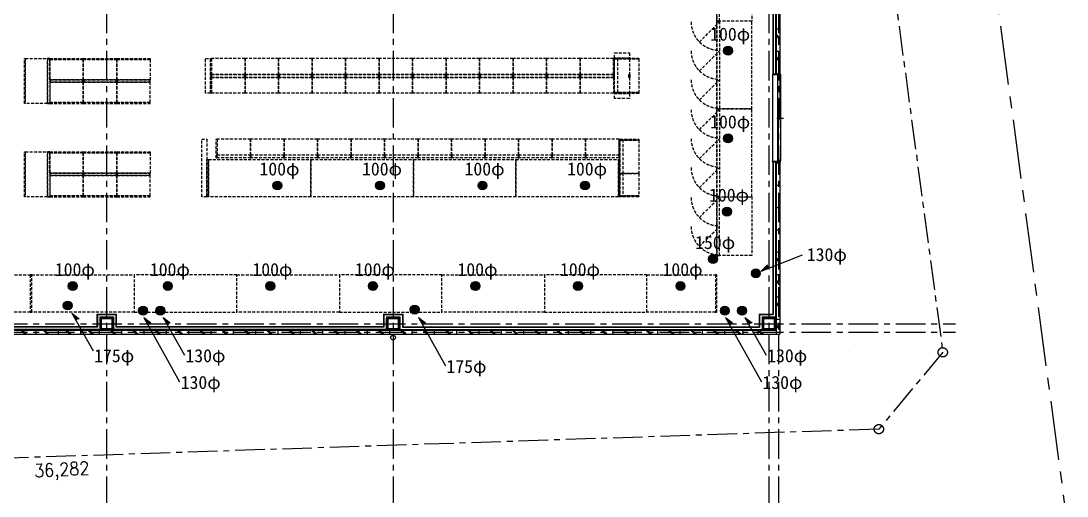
# Model space of a CAD drawing. Extents: x -119186 to 81257, y 1814 to 147180.
# Drawn here: x 53148 to 81257, y 20094 to 32850 of the extents above; entities that cross this region are included whole.
import ezdxf

# ---------------------------------------------------------------- set-up
doc = ezdxf.new("R2010")
doc.units = 0
doc.header["$LTSCALE"] = 12.7
doc.header["$MEASUREMENT"] = 0
doc.linetypes.add('CENTER', pattern=[2, 1.25, -0.25, 0.25, -0.25])
doc.linetypes.add('HIDDEN2', pattern=[0.1875, 0.125, -0.0625])
for name, color, linetype, true_color in [('A_冷媒用スリーブ', 1, 'CONTINUOUS', 0xff0000), ('A_排水用スリーブ', 5, 'CONTINUOUS', 0x0000ff), ('A_電気用スリーブ', 6, 'CONTINUOUS', 0xff00ff)]:
    doc.layers.add(name, color=color, linetype=linetype, true_color=true_color)
for name, color, linetype in [('A_建築（下図）', 8, 'CONTINUOUS'), ('A_建築（什器）', 8, 'CONTINUOUS'), ('A_建築（新設・仕上げ）', 2, 'CONTINUOUS'), ('A_建築（軽鉄下地）', 8, 'CONTINUOUS'), ('A_敷地境界線', 1, 'CENTER'), ('A_記述', 3, 'CONTINUOUS'), ('A_通り芯', 8, 'CENTER'), ('A_道路中心線', 8, 'CENTER')]:
    doc.layers.add(name, color=color, linetype=linetype)
doc.styles.add('Standard-A', font='romans.shx', dxfattribs={"bigfont": 'extfont2.shx'})
doc.styles.add('ゴシック', font='MS Gothic.ttf', dxfattribs={"height": 4})

msp = doc.modelspace()

# ---------------------------------------------------------------- hatches: boundary and pattern name
at = {"layer": 'A_冷媒用スリーブ'}
h = msp.add_hatch(color=256, dxfattribs=at)
h.dxf.hatch_style = 1
h.paths.add_polyline_path([(73015.3, 26072.4, 1), (72775.3, 26072.4, 1)])
h = msp.add_hatch(color=256, dxfattribs=at)
h.dxf.hatch_style = 1
h.paths.add_polyline_path([(73212.1, 26301.1), (73187.1, 26276.9), (73216.1, 26204), (73246, 26215.9)])
h.paths.add_polyline_path([(73187.1, 26276.9), (73038.6, 26133.3), (73216.1, 26204)])
h = msp.add_hatch(color=256, dxfattribs=at)
h.dxf.hatch_style = 1
h.paths.add_polyline_path([(54522.1, 25209.7, 1), (54282.1, 25209.7, 1)])
h = msp.add_hatch(color=256, dxfattribs=at)
h.dxf.hatch_style = 1
h.paths.add_polyline_path([(63847.4, 25098.1, 1), (63607.4, 25098.1, 1)])
h = msp.add_hatch(color=256, dxfattribs=at)
h.dxf.hatch_style = 1
h.paths.add_polyline_path([(54708.7, 24853.5), (54681.3, 24874.9), (54613, 24836.1), (54628.9, 24808.1)])
h.paths.add_polyline_path([(54681.3, 24874.9), (54518.6, 25002.2), (54613, 24836.1)])
h = msp.add_hatch(color=256, dxfattribs=at)
h.dxf.hatch_style = 1
h.paths.add_polyline_path([(64019.6, 24741.9), (63992.2, 24763.4), (63923.9, 24724.5), (63939.8, 24696.6)])
h.paths.add_polyline_path([(63992.2, 24763.4), (63829.5, 24890.7), (63923.9, 24724.5)])
at = {"layer": 'A_排水用スリーブ'}
h = msp.add_hatch(color=256, dxfattribs=at)
h.dxf.hatch_style = 1
h.paths.add_polyline_path([(72269.5, 32050.9, 1), (72029.5, 32050.9, 1)])
h = msp.add_hatch(color=256, dxfattribs=at)
h.dxf.hatch_style = 1
h.paths.add_polyline_path([(72269.5, 29695.9, 1), (72029.5, 29695.9, 1)])
h = msp.add_hatch(color=256, dxfattribs=at)
h.dxf.hatch_style = 1
h.paths.add_polyline_path([(60159.6, 28431.5, 1), (59919.6, 28431.5, 1)])
h = msp.add_hatch(color=256, dxfattribs=at)
h.dxf.hatch_style = 1
h.paths.add_polyline_path([(62914.6, 28431.5, 1), (62674.6, 28431.5, 1)])
h = msp.add_hatch(color=256, dxfattribs=at)
h.dxf.hatch_style = 1
h.paths.add_polyline_path([(65669.6, 28431.5, 1), (65429.6, 28431.5, 1)])
h = msp.add_hatch(color=256, dxfattribs=at)
h.dxf.hatch_style = 1
h.paths.add_polyline_path([(68424.6, 28431.5, 1), (68184.6, 28431.5, 1)])
h = msp.add_hatch(color=256, dxfattribs=at)
h.dxf.hatch_style = 1
h.paths.add_polyline_path([(72239.6, 27730.9, 1), (71999.6, 27730.9, 1)])
h = msp.add_hatch(color=256, dxfattribs=at)
h.dxf.hatch_style = 1
h.paths.add_polyline_path([(71865.6, 26456.9, 1), (71625.6, 26456.9, 1)])
h = msp.add_hatch(color=256, dxfattribs=at)
h.dxf.hatch_style = 1
h.paths.add_polyline_path([(54661, 25731.3, 1), (54421, 25731.3, 1)])
h = msp.add_hatch(color=256, dxfattribs=at)
h.dxf.hatch_style = 1
h.paths.add_polyline_path([(57214.6, 25731.3, 1), (56974.6, 25731.3, 1)])
h = msp.add_hatch(color=256, dxfattribs=at)
h.dxf.hatch_style = 1
h.paths.add_polyline_path([(59969.6, 25731.3, 1), (59729.6, 25731.3, 1)])
h = msp.add_hatch(color=256, dxfattribs=at)
h.dxf.hatch_style = 1
h.paths.add_polyline_path([(62724.6, 25731.3, 1), (62484.6, 25731.3, 1)])
h = msp.add_hatch(color=256, dxfattribs=at)
h.dxf.hatch_style = 1
h.paths.add_polyline_path([(65479.6, 25731.3, 1), (65239.6, 25731.3, 1)])
h = msp.add_hatch(color=256, dxfattribs=at)
h.dxf.hatch_style = 1
h.paths.add_polyline_path([(68234.6, 25731.3, 1), (67994.6, 25731.3, 1)])
h = msp.add_hatch(color=256, dxfattribs=at)
h.dxf.hatch_style = 1
h.paths.add_polyline_path([(70989.6, 25731.3, 1), (70749.6, 25731.3, 1)])
at = {"layer": 'A_電気用スリーブ'}
h = msp.add_hatch(color=256, dxfattribs=at)
h.dxf.hatch_style = 1
h.paths.add_polyline_path([(56550.1, 25070.6, 1), (56310.1, 25070.6, 1)])
h = msp.add_hatch(color=256, dxfattribs=at)
h.dxf.hatch_style = 1
h.paths.add_polyline_path([(57013.9, 25070.6, 1), (56773.9, 25070.6, 1)])
h = msp.add_hatch(color=256, dxfattribs=at)
h.dxf.hatch_style = 1
h.paths.add_polyline_path([(72181.4, 25070.6, 1), (71941.4, 25070.6, 1)])
h = msp.add_hatch(color=256, dxfattribs=at)
h.dxf.hatch_style = 1
h.paths.add_polyline_path([(72645.2, 25070.6, 1), (72405.2, 25070.6, 1)])
h = msp.add_hatch(color=256, dxfattribs=at)
h.dxf.hatch_style = 1
h.paths.add_polyline_path([(56636.8, 24741.9), (56609.4, 24763.4), (56541.1, 24724.5), (56557, 24696.6)])
h.paths.add_polyline_path([(56609.4, 24763.4), (56446.7, 24890.7), (56541.1, 24724.5)])
h = msp.add_hatch(color=256, dxfattribs=at)
h.dxf.hatch_style = 1
h.paths.add_polyline_path([(57160.9, 24741.9), (57133.6, 24763.4), (57065.3, 24724.5), (57081.1, 24696.6)])
h.paths.add_polyline_path([(57133.6, 24763.4), (56970.9, 24890.7), (57065.3, 24724.5)])
h = msp.add_hatch(color=256, dxfattribs=at)
h.dxf.hatch_style = 1
h.paths.add_polyline_path([(72268.1, 24741.9), (72240.7, 24763.4), (72172.4, 24724.5), (72188.3, 24696.6)])
h.paths.add_polyline_path([(72240.7, 24763.4), (72078, 24890.7), (72172.4, 24724.5)])
h = msp.add_hatch(color=256, dxfattribs=at)
h.dxf.hatch_style = 1
h.paths.add_polyline_path([(72792.2, 24741.9), (72764.8, 24763.4), (72696.5, 24724.5), (72712.4, 24696.6)])
h.paths.add_polyline_path([(72764.8, 24763.4), (72602.2, 24890.7), (72696.5, 24724.5)])

# ---------------------------------------------------------------- linework, layer by layer
at = {"layer": 'A_冷媒用スリーブ'}
for p, q in [((73038.6, 26133.3), (74147.2, 26572.3)), ((73038.6, 26133.3), (73212.1, 26301.1)), ((54518.6, 25002.2), (55087.6, 23990.8)), ((54518.6, 25002.2), (54708.7, 24853.5)), ((63829.5, 24890.7), (64553.3, 23591.7)), ((63829.5, 24890.7), (64019.6, 24741.9))]:
    msp.add_line(p, q, dxfattribs=at)
for centre in [(72895.3, 26072.4), (54402.1, 25209.7), (63727.4, 25098.1)]:
    msp.add_circle(centre, 120, dxfattribs=at)
at = {"layer": 'A_建築（下図）', "color": 8, "linetype": 'Continuous'}
for p, q in [((73449.6, 31439.9), (73449.6, 36231.9)), ((73549.6, 31447.9), (73549.6, 36231.9)), ((73449.6, 32639.9), (73549.6, 32639.9)), ((73449.6, 32486.5), (73549.6, 32386.5)), ((73449.6, 32442.2), (73549.6, 32342.2)), ((73449.6, 32039.9), (73549.6, 32039.9)), ((73449.6, 31886.5), (73549.6, 31786.5)), ((73449.6, 31842.2), (73549.6, 31742.2)), ((73339.6, 31424.9), (73339.6, 31399.9)), ((73489.6, 31424.9), (73339.6, 31424.9)), ((73489.6, 31399.9), (73339.6, 31399.9)), ((73339.6, 31399.9), (73339.6, 29079.9)), ((73457.6, 31439.9), (73541.6, 31439.9)), ((73489.6, 31424.9), (73489.6, 31389.9)), ((73559.6, 31424.9), (73489.6, 31424.9)), ((73559.6, 31424.9), (73489.6, 31424.9)), ((73559.6, 31389.9), (73489.6, 31389.9)), ((73489.6, 29089.9), (73489.6, 31389.9)), ((73554.6, 31389.9), (73524.6, 31389.9)), ((73554.6, 31389.9), (73524.6, 31389.9)), ((73524.6, 31389.9), (73554.6, 31389.9)), ((73539.6, 31389.9), (73539.6, 30269.9)), ((73541.6, 31439.9), (73549.6, 31447.9)), ((73559.6, 31424.9), (73559.6, 31389.9)), ((73559.6, 31389.9), (73559.6, 29089.9)), ((73519.6, 30269.9), (73489.6, 30269.9)), ((73519.6, 30269.9), (73489.6, 30269.9)), ((73489.6, 30269.9), (73519.6, 30269.9)), ((73489.6, 30269.9), (73489.6, 30209.9)), ((73519.6, 30209.9), (73489.6, 30209.9)), ((73504.6, 29149.9), (73504.6, 30209.9)), ((73519.6, 30269.9), (73519.6, 30209.9)), ((73554.6, 30269.9), (73524.6, 30269.9)), ((73554.6, 30269.9), (73524.6, 30269.9)), ((73524.6, 30269.9), (73554.6, 30269.9)), ((73524.6, 30269.9), (73524.6, 30209.9)), ((73554.6, 30209.9), (73524.6, 30209.9)), ((73554.6, 30269.9), (73554.6, 30209.9)), ((73489.6, 29079.9), (73339.6, 29079.9)), ((73339.6, 29054.9), (73339.6, 29079.9)), ((73489.6, 29054.9), (73339.6, 29054.9)), ((73449.6, 29031.9), (73457.6, 29039.9)), ((73449.6, 24439.9), (73449.6, 29031.9)), ((73457.6, 29039.9), (73541.6, 29039.9)), ((73519.6, 29149.9), (73489.6, 29149.9)), ((73489.6, 29089.9), (73489.6, 29149.9)), ((73489.6, 29054.9), (73489.6, 29089.9)), ((73559.6, 29089.9), (73489.6, 29089.9)), ((73519.6, 29089.9), (73489.6, 29089.9)), ((73519.6, 29089.9), (73489.6, 29089.9)), ((73489.6, 29089.9), (73519.6, 29089.9)), ((73559.6, 29054.9), (73489.6, 29054.9)), ((73559.6, 29054.9), (73489.6, 29054.9)), ((73519.6, 29089.9), (73519.6, 29149.9)), ((73541.6, 29039.9), (73549.6, 29031.9)), ((73549.6, 24449.3), (73549.6, 29031.9)), ((73559.6, 29054.9), (73559.6, 29089.9)), ((73449.6, 28439.9), (73549.6, 28439.9)), ((73449.6, 27839.9), (73549.6, 27839.9)), ((73449.6, 27239.9), (73549.6, 27239.9)), ((73449.6, 26639.9), (73549.6, 26639.9)), ((73449.6, 26486.5), (73549.6, 26386.5)), ((73449.6, 26442.2), (73549.6, 26342.2)), ((73449.6, 26039.9), (73549.6, 26039.9)), ((73449.6, 25886.5), (73549.6, 25786.5)), ((73449.6, 25842.2), (73549.6, 25742.2)), ((73449.6, 25439.9), (73549.6, 25439.9)), ((73449.6, 25286.5), (73549.6, 25186.5)), ((73449.6, 25242.2), (73549.6, 25142.2)), ((73449.6, 24839.9), (73549.6, 24839.9)), ((73449.6, 24539.9), (50557.6, 24539.9)), ((53152, 24539.9), (53252, 24439.9)), ((53196.3, 24539.9), (53296.3, 24439.9)), ((53549.6, 24539.9), (53549.6, 24439.9)), ((53752, 24539.9), (53852, 24439.9)), ((53796.3, 24539.9), (53896.3, 24439.9)), ((54149.6, 24539.9), (54149.6, 24439.9)), ((54352, 24539.9), (54452, 24439.9)), ((54396.3, 24539.9), (54496.3, 24439.9)), ((54749.6, 24539.9), (54749.6, 24439.9)), ((54952, 24539.9), (55052, 24439.9)), ((54996.3, 24539.9), (55096.3, 24439.9)), ((55249.6, 24539.9), (55249.6, 24439.9)), ((55552, 24539.9), (55652, 24439.9)), ((55596.3, 24539.9), (55696.3, 24439.9)), ((55849.6, 24539.9), (55849.6, 24439.9)), ((56156.4, 24539.4), (56256.4, 24439.4)), ((56200.7, 24539.4), (56300.7, 24439.4)), ((56449.6, 24539.9), (56449.6, 24439.9)), ((56752, 24539.9), (56852, 24439.9)), ((56796.3, 24539.9), (56896.3, 24439.9)), ((57049.6, 24539.9), (57049.6, 24439.9)), ((57352, 24539.9), (57452, 24439.9)), ((57396.3, 24539.9), (57496.3, 24439.9)), ((57649.6, 24539.9), (57649.6, 24439.9)), ((57952, 24539.9), (58052, 24439.9)), ((57996.3, 24539.9), (58096.3, 24439.9)), ((58249.6, 24539.9), (58249.6, 24439.9)), ((58552, 24539.9), (58652, 24439.9)), ((58596.3, 24539.9), (58696.3, 24439.9)), ((58849.6, 24539.9), (58849.6, 24439.9)), ((59152, 24539.9), (59252, 24439.9)), ((59196.3, 24539.9), (59296.3, 24439.9)), ((59449.6, 24539.9), (59449.6, 24439.9)), ((59752, 24539.9), (59852, 24439.9)), ((59796.3, 24539.9), (59896.3, 24439.9)), ((60049.6, 24539.9), (60049.6, 24439.9)), ((60352, 24539.9), (60452, 24439.9)), ((60396.3, 24539.9), (60496.3, 24439.9)), ((60649.6, 24539.9), (60649.6, 24439.9)), ((60952, 24539.9), (61052, 24439.9)), ((60996.3, 24539.9), (61096.3, 24439.9)), ((61249.6, 24539.9), (61249.6, 24439.9)), ((61552, 24539.9), (61652, 24439.9)), ((61596.3, 24539.9), (61696.3, 24439.9)), ((61849.6, 24539.9), (61849.6, 24439.9)), ((62152, 24539.9), (62252, 24439.9)), ((62196.3, 24539.9), (62296.3, 24439.9)), ((62449.6, 24539.9), (62449.6, 24439.9)), ((62752, 24539.9), (62852, 24439.9)), ((62796.3, 24539.9), (62896.3, 24439.9)), ((63049.6, 24539.9), (63049.6, 24439.9)), ((63352, 24539.9), (63452, 24439.9)), ((63396.3, 24539.9), (63496.3, 24439.9)), ((63649.6, 24539.9), (63649.6, 24439.9)), ((63952, 24539.9), (64052, 24439.9)), ((63996.3, 24539.9), (64096.3, 24439.9)), ((64249.6, 24539.9), (64249.6, 24439.9)), ((64552, 24539.9), (64652, 24439.9)), ((64596.3, 24539.9), (64696.3, 24439.9)), ((64849.6, 24539.9), (64849.6, 24439.9)), ((65152, 24539.9), (65252, 24439.9)), ((65196.3, 24539.9), (65296.3, 24439.9)), ((65449.6, 24539.9), (65449.6, 24439.9)), ((65752, 24539.9), (65852, 24439.9)), ((65796.3, 24539.9), (65896.3, 24439.9)), ((66049.6, 24539.9), (66049.6, 24439.9)), ((66352, 24539.9), (66452, 24439.9)), ((66396.3, 24539.9), (66496.3, 24439.9)), ((66649.6, 24539.9), (66649.6, 24439.9)), ((66952, 24539.9), (67052, 24439.9)), ((66996.3, 24539.9), (67096.3, 24439.9)), ((67249.6, 24539.9), (67249.6, 24439.9)), ((67552, 24539.9), (67652, 24439.9)), ((67596.3, 24539.9), (67696.3, 24439.9)), ((67849.6, 24539.9), (67849.6, 24439.9)), ((68152, 24539.9), (68252, 24439.9)), ((68196.3, 24539.9), (68296.3, 24439.9)), ((68449.6, 24539.9), (68449.6, 24439.9)), ((68752, 24539.9), (68852, 24439.9)), ((68796.3, 24539.9), (68896.3, 24439.9)), ((69049.6, 24539.9), (69049.6, 24439.9)), ((69352, 24539.9), (69452, 24439.9)), ((69396.3, 24539.9), (69496.3, 24439.9)), ((69649.6, 24539.9), (69649.6, 24439.9)), ((69952, 24539.9), (70052, 24439.9)), ((69996.3, 24539.9), (70096.3, 24439.9)), ((70249.6, 24539.9), (70249.6, 24439.9)), ((70552, 24539.9), (70652, 24439.9)), ((70596.3, 24539.9), (70696.3, 24439.9)), ((70849.6, 24539.9), (70849.6, 24439.9)), ((71152, 24539.9), (71252, 24439.9)), ((71196.3, 24539.9), (71296.3, 24439.9)), ((71449.6, 24539.9), (71449.6, 24439.9)), ((71752, 24539.9), (71852, 24439.9)), ((71796.3, 24539.9), (71896.3, 24439.9)), ((72049.6, 24539.9), (72049.6, 24439.9)), ((72352, 24539.9), (72452, 24439.9)), ((72396.3, 24539.9), (72496.3, 24439.9)), ((72549.6, 24539.9), (72549.6, 24439.9)), ((72949.6, 24539.9), (72949.6, 24439.9)), ((72952, 24539.9), (73052, 24439.9)), ((72996.3, 24539.9), (73096.3, 24439.9)), ((73449.6, 24686.5), (73549.6, 24586.5)), ((73449.6, 24642.2), (73549.6, 24542.2)), ((50557.6, 24439.9), (73449.6, 24439.9)), ((73449.6, 24449.3), (73457.6, 24441.3)), ((73457.6, 24441.3), (73541.6, 24441.3)), ((73541.6, 24441.3), (73549.6, 24449.3))]:
    msp.add_line(p, q, dxfattribs=at)
at = {"layer": 'A_建築（下図）', "color": 8}
for p, q in [((73449.6, 31439.9), (73549.6, 31439.9)), ((73457.6, 30239.9), (73636.9, 30239.9))]:
    msp.add_line(p, q, dxfattribs=at)
at = {"layer": 'A_建築（下図）', "color": 8, "flags": 128}
for points in [[(55299.6, 24894.9), (55599.6, 24894.9), (55624.6, 24869.9), (55624.6, 24569.9), (55599.6, 24544.9), (55299.6, 24544.9), (55274.6, 24569.9), (55274.6, 24869.9), (55299.6, 24894.9)], [(62999.6, 24894.9), (63299.6, 24894.9), (63324.6, 24869.9), (63324.6, 24569.9), (63299.6, 24544.9), (62999.6, 24544.9), (62974.6, 24569.9), (62974.6, 24869.9), (62999.6, 24894.9)], [(73094.6, 24894.9), (73394.6, 24894.9), (73419.6, 24869.9), (73419.6, 24569.9), (73394.6, 24544.9), (73094.6, 24544.9), (73069.6, 24569.9), (73069.6, 24869.9), (73094.6, 24894.9)]]:
    msp.add_lwpolyline(points, close=True, dxfattribs=at)
at = {"layer": 'A_建築（下図）', "color": 8, "linetype": 'Continuous', "flags": 128}
for points in [[(55582.6, 24569.9), (55316.6, 24569.9), (55299.6, 24586.9), (55299.6, 24852.9), (55316.6, 24869.9), (55582.6, 24869.9), (55599.6, 24852.9), (55599.6, 24586.9), (55582.6, 24569.9)], [(55582.6, 24581.9), (55316.6, 24581.9), (55311.6, 24586.9), (55311.6, 24852.9), (55316.6, 24857.9), (55582.6, 24857.9), (55587.6, 24852.9), (55587.6, 24586.9), (55582.6, 24581.9)], [(63282.6, 24569.9), (63016.6, 24569.9), (62999.6, 24586.9), (62999.6, 24852.9), (63016.6, 24869.9), (63282.6, 24869.9), (63299.6, 24852.9), (63299.6, 24586.9), (63282.6, 24569.9)], [(63282.6, 24581.9), (63016.6, 24581.9), (63011.6, 24586.9), (63011.6, 24852.9), (63016.6, 24857.9), (63282.6, 24857.9), (63287.6, 24852.9), (63287.6, 24586.9), (63282.6, 24581.9)], [(73377.6, 24569.9), (73111.6, 24569.9), (73094.6, 24586.9), (73094.6, 24852.9), (73111.6, 24869.9), (73377.6, 24869.9), (73394.6, 24852.9), (73394.6, 24586.9), (73377.6, 24569.9)], [(73377.6, 24581.9), (73111.6, 24581.9), (73106.6, 24586.9), (73106.6, 24852.9), (73111.6, 24857.9), (73377.6, 24857.9), (73382.6, 24852.9), (73382.6, 24586.9), (73377.6, 24581.9)]]:
    msp.add_lwpolyline(points, close=True, dxfattribs=at)
at = {"layer": 'A_建築（下図）', "color": 8, "linetype": 'Continuous'}
msp.add_circle((63147.6, 24347.5), 62.5, dxfattribs=at)
msp.add_arc((75567, 24170.6), 0.5, 271.90803, 7.63431, dxfattribs=at)
at = {"layer": 'A_建築（什器）', "color": 8, "linetype": 'HIDDEN2', "ltscale": 50}
for p, q in [((71378.6, 32285.4), (71914.6, 32821.4)), ((69498.1, 31828.1), (69498.1, 31412.9)), ((71378.6, 31507.4), (71914.6, 32043.4)), ((69485.1, 31332.9), (69485.1, 31412.9)), ((69485.1, 31412.9), (69498.1, 31412.9)), ((69498.1, 31332.9), (69485.1, 31332.9)), ((69498.1, 31332.9), (69498.1, 31412.9)), ((69498.1, 31332.9), (69498.1, 31412.9)), ((69498.1, 31412.9), (69511.1, 31412.9)), ((69498.1, 31412.9), (69498.1, 31332.9)), ((69498.1, 31412.9), (69498.1, 31332.9)), ((69498.1, 31332.9), (69498.1, 30928.1)), ((69511.1, 31332.9), (69498.1, 31332.9)), ((69511.1, 31412.9), (69511.1, 31332.9)), ((71378.6, 30729.4), (71914.6, 31265.4)), ((71378.6, 29930.4), (71914.6, 30466.4)), ((71378.6, 29152.4), (71914.6, 29688.4)), ((71378.6, 28374.4), (71914.6, 28910.4)), ((71378.6, 27571.4), (71914.6, 28107.4)), ((71378.6, 26793.4), (71914.6, 27329.4))]:
    msp.add_line(p, q, dxfattribs=at)
for points in [[(71849.6, 32840.9), (71914.6, 32840.9), (71914.6, 34419.9), (71849.6, 34419.9)], [(71849.6, 34417.9), (72789.6, 34417.9), (72789.6, 32840.9), (71849.6, 32840.9)], [(72789.6, 32840.9), (71849.6, 32840.9), (71849.6, 30485.9), (72789.6, 30485.9)], [(71849.6, 32840.9), (71914.6, 32840.9), (71914.6, 30485.9), (71849.6, 30485.9)], [(53241.6, 31836.9), (53263.6, 31836.9), (53263.6, 30636.9), (53241.6, 30636.9)], [(53263.6, 31836.9), (53857.6, 31836.9), (53857.6, 30636.9), (53263.6, 30636.9)], [(53857.6, 31849.9), (53922.6, 31849.9), (53922.6, 30623.9), (53857.6, 30623.9)], [(53857.6, 31849.9), (53922.6, 31849.9), (53922.6, 31823.9), (53857.6, 31823.9)], [(53922.6, 31836.9), (54822.6, 31836.9), (54822.6, 31814.9), (53922.6, 31814.9)], [(53922.6, 31814.9), (54822.6, 31814.9), (54822.6, 31269.4), (53922.6, 31269.4)], [(54822.6, 31836.9), (55722.6, 31836.9), (55722.6, 31814.9), (54822.6, 31814.9)], [(54822.6, 31814.9), (55722.6, 31814.9), (55722.6, 31269.4), (54822.6, 31269.4)], [(55722.6, 31836.9), (56622.6, 31836.9), (56622.6, 31814.9), (55722.6, 31814.9)], [(55722.6, 31814.9), (56622.6, 31814.9), (56622.6, 31269.4), (55722.6, 31269.4)], [(58244.6, 30908.9), (58104.6, 30908.9), (58104.6, 31836.9), (58244.6, 31836.9)], [(58244.6, 31836.9), (58270.6, 31836.9), (58270.6, 30908.9), (58244.6, 30908.9)], [(59170.6, 31836.9), (58270.6, 31836.9), (58270.6, 31412.9), (59170.6, 31412.9)], [(60070.6, 31836.9), (59170.6, 31836.9), (59170.6, 31412.9), (60070.6, 31412.9)], [(60970.6, 31836.9), (60070.6, 31836.9), (60070.6, 31412.9), (60970.6, 31412.9)], [(61870.6, 31836.9), (60970.6, 31836.9), (60970.6, 31412.9), (61870.6, 31412.9)], [(62770.6, 31836.9), (61870.6, 31836.9), (61870.6, 31412.9), (62770.6, 31412.9)], [(63670.6, 31836.9), (62770.6, 31836.9), (62770.6, 31412.9), (63670.6, 31412.9)], [(64570.6, 31836.9), (63670.6, 31836.9), (63670.6, 31412.9), (64570.6, 31412.9)], [(65470.6, 31836.9), (64570.6, 31836.9), (64570.6, 31412.9), (65470.6, 31412.9)], [(66370.6, 31836.9), (65470.6, 31836.9), (65470.6, 31412.9), (66370.6, 31412.9)], [(67270.6, 31836.9), (66370.6, 31836.9), (66370.6, 31412.9), (67270.6, 31412.9)], [(68170.6, 31836.9), (67270.6, 31836.9), (67270.6, 31412.9), (68170.6, 31412.9)], [(69070.6, 31836.9), (68170.6, 31836.9), (68170.6, 31412.9), (69070.6, 31412.9)], [(69095.6, 31836.9), (69070.6, 31836.9), (69070.6, 31332.9), (69095.6, 31332.9)], [(69095.6, 31993.1), (69495.6, 31993.1), (69495.6, 31853.1), (69095.6, 31853.1)], [(69095.6, 31853.1), (69749.6, 31853.1), (69749.6, 31828.1), (69095.6, 31828.1)], [(69095.6, 31841.1), (69175.6, 31841.1), (69175.6, 30915.1), (69095.6, 30915.1)], [(69095.6, 31828.1), (69749.6, 31828.1), (69749.6, 30928.1), (69095.6, 30928.1)], [(53922.6, 30658.9), (54822.6, 30658.9), (54822.6, 31204.4), (53922.6, 31204.4)], [(53935.6, 31269.4), (54809.6, 31269.4), (54809.6, 31204.4), (53935.6, 31204.4)], [(53935.6, 31204.4), (54809.6, 31204.4), (54809.6, 31269.4), (53935.6, 31269.4)], [(54822.6, 30658.9), (55722.6, 30658.9), (55722.6, 31204.4), (54822.6, 31204.4)], [(54835.6, 31269.4), (55709.6, 31269.4), (55709.6, 31204.4), (54835.6, 31204.4)], [(54835.6, 31204.4), (55709.6, 31204.4), (55709.6, 31269.4), (54835.6, 31269.4)], [(55722.6, 30658.9), (56622.6, 30658.9), (56622.6, 31204.4), (55722.6, 31204.4)], [(55735.6, 31269.4), (56609.6, 31269.4), (56609.6, 31204.4), (55735.6, 31204.4)], [(55735.6, 31204.4), (56609.6, 31204.4), (56609.6, 31269.4), (55735.6, 31269.4)], [(58270.6, 31332.9), (58257.6, 31332.9), (58257.6, 31412.9), (58270.6, 31412.9)], [(58270.6, 31412.9), (58257.6, 31412.9), (58257.6, 31332.9), (58270.6, 31332.9)], [(59170.6, 31412.9), (58270.6, 31412.9), (58270.6, 31332.9), (59170.6, 31332.9)], [(59170.6, 31332.9), (58270.6, 31332.9), (58270.6, 31412.9), (59170.6, 31412.9)], [(59170.6, 30908.9), (58270.6, 30908.9), (58270.6, 31332.9), (59170.6, 31332.9)], [(59170.6, 31332.9), (59157.6, 31332.9), (59157.6, 31412.9), (59170.6, 31412.9)], [(59170.6, 31412.9), (59157.6, 31412.9), (59157.6, 31332.9), (59170.6, 31332.9)], [(60070.6, 31412.9), (59170.6, 31412.9), (59170.6, 31332.9), (60070.6, 31332.9)], [(59183.6, 31332.9), (59170.6, 31332.9), (59170.6, 31412.9), (59183.6, 31412.9)], [(60070.6, 31332.9), (59170.6, 31332.9), (59170.6, 31412.9), (60070.6, 31412.9)], [(59183.6, 31412.9), (59170.6, 31412.9), (59170.6, 31332.9), (59183.6, 31332.9)], [(60070.6, 30908.9), (59170.6, 30908.9), (59170.6, 31332.9), (60070.6, 31332.9)], [(60070.6, 31332.9), (60057.6, 31332.9), (60057.6, 31412.9), (60070.6, 31412.9)], [(60070.6, 31412.9), (60057.6, 31412.9), (60057.6, 31332.9), (60070.6, 31332.9)], [(60083.6, 31332.9), (60070.6, 31332.9), (60070.6, 31412.9), (60083.6, 31412.9)], [(60083.6, 31412.9), (60070.6, 31412.9), (60070.6, 31332.9), (60083.6, 31332.9)], [(60970.6, 31412.9), (60070.6, 31412.9), (60070.6, 31332.9), (60970.6, 31332.9)], [(60970.6, 31332.9), (60070.6, 31332.9), (60070.6, 31412.9), (60970.6, 31412.9)], [(60970.6, 30908.9), (60070.6, 30908.9), (60070.6, 31332.9), (60970.6, 31332.9)], [(60970.6, 31332.9), (60957.6, 31332.9), (60957.6, 31412.9), (60970.6, 31412.9)], [(60970.6, 31412.9), (60957.6, 31412.9), (60957.6, 31332.9), (60970.6, 31332.9)], [(61870.6, 31412.9), (60970.6, 31412.9), (60970.6, 31332.9), (61870.6, 31332.9)], [(60983.6, 31332.9), (60970.6, 31332.9), (60970.6, 31412.9), (60983.6, 31412.9)], [(61870.6, 31332.9), (60970.6, 31332.9), (60970.6, 31412.9), (61870.6, 31412.9)], [(60983.6, 31412.9), (60970.6, 31412.9), (60970.6, 31332.9), (60983.6, 31332.9)], [(61870.6, 30908.9), (60970.6, 30908.9), (60970.6, 31332.9), (61870.6, 31332.9)], [(61870.6, 31332.9), (61857.6, 31332.9), (61857.6, 31412.9), (61870.6, 31412.9)], [(61870.6, 31412.9), (61857.6, 31412.9), (61857.6, 31332.9), (61870.6, 31332.9)], [(62770.6, 31412.9), (61870.6, 31412.9), (61870.6, 31332.9), (62770.6, 31332.9)], [(61883.6, 31332.9), (61870.6, 31332.9), (61870.6, 31412.9), (61883.6, 31412.9)], [(62770.6, 31332.9), (61870.6, 31332.9), (61870.6, 31412.9), (62770.6, 31412.9)], [(61883.6, 31412.9), (61870.6, 31412.9), (61870.6, 31332.9), (61883.6, 31332.9)], [(62770.6, 30908.9), (61870.6, 30908.9), (61870.6, 31332.9), (62770.6, 31332.9)], [(62770.6, 31332.9), (62757.6, 31332.9), (62757.6, 31412.9), (62770.6, 31412.9)], [(62770.6, 31412.9), (62757.6, 31412.9), (62757.6, 31332.9), (62770.6, 31332.9)], [(62783.6, 31332.9), (62770.6, 31332.9), (62770.6, 31412.9), (62783.6, 31412.9)], [(62783.6, 31412.9), (62770.6, 31412.9), (62770.6, 31332.9), (62783.6, 31332.9)], [(63670.6, 31412.9), (62770.6, 31412.9), (62770.6, 31332.9), (63670.6, 31332.9)], [(63670.6, 31332.9), (62770.6, 31332.9), (62770.6, 31412.9), (63670.6, 31412.9)], [(63670.6, 30908.9), (62770.6, 30908.9), (62770.6, 31332.9), (63670.6, 31332.9)], [(63670.6, 31332.9), (63657.6, 31332.9), (63657.6, 31412.9), (63670.6, 31412.9)], [(63670.6, 31412.9), (63657.6, 31412.9), (63657.6, 31332.9), (63670.6, 31332.9)], [(64570.6, 31412.9), (63670.6, 31412.9), (63670.6, 31332.9), (64570.6, 31332.9)], [(63683.6, 31332.9), (63670.6, 31332.9), (63670.6, 31412.9), (63683.6, 31412.9)], [(64570.6, 31332.9), (63670.6, 31332.9), (63670.6, 31412.9), (64570.6, 31412.9)], [(63683.6, 31412.9), (63670.6, 31412.9), (63670.6, 31332.9), (63683.6, 31332.9)], [(64570.6, 30908.9), (63670.6, 30908.9), (63670.6, 31332.9), (64570.6, 31332.9)], [(64570.6, 31332.9), (64557.6, 31332.9), (64557.6, 31412.9), (64570.6, 31412.9)], [(64570.6, 31412.9), (64557.6, 31412.9), (64557.6, 31332.9), (64570.6, 31332.9)], [(65470.6, 31412.9), (64570.6, 31412.9), (64570.6, 31332.9), (65470.6, 31332.9)], [(64583.6, 31332.9), (64570.6, 31332.9), (64570.6, 31412.9), (64583.6, 31412.9)], [(65470.6, 31332.9), (64570.6, 31332.9), (64570.6, 31412.9), (65470.6, 31412.9)], [(64583.6, 31412.9), (64570.6, 31412.9), (64570.6, 31332.9), (64583.6, 31332.9)], [(65470.6, 30908.9), (64570.6, 30908.9), (64570.6, 31332.9), (65470.6, 31332.9)], [(65470.6, 31332.9), (65457.6, 31332.9), (65457.6, 31412.9), (65470.6, 31412.9)], [(65470.6, 31412.9), (65457.6, 31412.9), (65457.6, 31332.9), (65470.6, 31332.9)], [(65483.6, 31332.9), (65470.6, 31332.9), (65470.6, 31412.9), (65483.6, 31412.9)], [(65483.6, 31412.9), (65470.6, 31412.9), (65470.6, 31332.9), (65483.6, 31332.9)], [(66370.6, 31412.9), (65470.6, 31412.9), (65470.6, 31332.9), (66370.6, 31332.9)], [(66370.6, 31332.9), (65470.6, 31332.9), (65470.6, 31412.9), (66370.6, 31412.9)], [(66370.6, 30908.9), (65470.6, 30908.9), (65470.6, 31332.9), (66370.6, 31332.9)], [(66370.6, 31332.9), (66357.6, 31332.9), (66357.6, 31412.9), (66370.6, 31412.9)], [(66370.6, 31412.9), (66357.6, 31412.9), (66357.6, 31332.9), (66370.6, 31332.9)], [(67270.6, 31412.9), (66370.6, 31412.9), (66370.6, 31332.9), (67270.6, 31332.9)], [(66383.6, 31332.9), (66370.6, 31332.9), (66370.6, 31412.9), (66383.6, 31412.9)], [(67270.6, 31332.9), (66370.6, 31332.9), (66370.6, 31412.9), (67270.6, 31412.9)], [(66383.6, 31412.9), (66370.6, 31412.9), (66370.6, 31332.9), (66383.6, 31332.9)], [(67270.6, 30908.9), (66370.6, 30908.9), (66370.6, 31332.9), (67270.6, 31332.9)], [(67270.6, 31332.9), (67257.6, 31332.9), (67257.6, 31412.9), (67270.6, 31412.9)], [(67270.6, 31412.9), (67257.6, 31412.9), (67257.6, 31332.9), (67270.6, 31332.9)], [(68170.6, 31412.9), (67270.6, 31412.9), (67270.6, 31332.9), (68170.6, 31332.9)], [(67283.6, 31332.9), (67270.6, 31332.9), (67270.6, 31412.9), (67283.6, 31412.9)], [(68170.6, 31332.9), (67270.6, 31332.9), (67270.6, 31412.9), (68170.6, 31412.9)], [(67283.6, 31412.9), (67270.6, 31412.9), (67270.6, 31332.9), (67283.6, 31332.9)], [(68170.6, 30908.9), (67270.6, 30908.9), (67270.6, 31332.9), (68170.6, 31332.9)], [(68170.6, 31332.9), (68157.6, 31332.9), (68157.6, 31412.9), (68170.6, 31412.9)], [(68170.6, 31412.9), (68157.6, 31412.9), (68157.6, 31332.9), (68170.6, 31332.9)], [(68183.6, 31332.9), (68170.6, 31332.9), (68170.6, 31412.9), (68183.6, 31412.9)], [(68183.6, 31412.9), (68170.6, 31412.9), (68170.6, 31332.9), (68183.6, 31332.9)], [(69070.6, 31412.9), (68170.6, 31412.9), (68170.6, 31332.9), (69070.6, 31332.9)], [(69070.6, 31332.9), (68170.6, 31332.9), (68170.6, 31412.9), (69070.6, 31412.9)], [(69070.6, 30908.9), (68170.6, 30908.9), (68170.6, 31332.9), (69070.6, 31332.9)], [(69083.6, 31332.9), (69070.6, 31332.9), (69070.6, 31412.9), (69083.6, 31412.9)], [(69083.6, 31412.9), (69070.6, 31412.9), (69070.6, 31332.9), (69083.6, 31332.9)], [(69095.6, 30928.1), (69749.6, 30928.1), (69749.6, 30903.1), (69095.6, 30903.1)], [(53857.6, 30649.9), (53922.6, 30649.9), (53922.6, 30623.9), (53857.6, 30623.9)], [(53922.6, 30636.9), (54822.6, 30636.9), (54822.6, 30658.9), (53922.6, 30658.9)], [(54822.6, 30636.9), (55722.6, 30636.9), (55722.6, 30658.9), (54822.6, 30658.9)], [(55722.6, 30636.9), (56622.6, 30636.9), (56622.6, 30658.9), (55722.6, 30658.9)], [(69495.6, 30763.1), (69095.6, 30763.1), (69095.6, 30903.1), (69495.6, 30903.1)], [(72789.6, 30485.9), (71849.6, 30485.9), (71849.6, 28130.9), (72789.6, 28130.9)], [(71849.6, 30485.9), (71914.6, 30485.9), (71914.6, 28130.9), (71849.6, 28130.9)], [(58004.6, 29675.5), (58144.6, 29675.5), (58144.6, 28131.5), (58004.6, 28131.5)], [(58394.6, 29675.5), (58419.6, 29675.5), (58419.6, 29170.9), (58394.6, 29170.9)], [(59319.6, 29674.9), (58419.6, 29674.9), (58419.6, 29250.9), (59319.6, 29250.9)], [(60219.6, 29675.5), (59319.6, 29675.5), (59319.6, 29251.5), (60219.6, 29251.5)], [(61119.6, 29675.5), (60219.6, 29675.5), (60219.6, 29251.5), (61119.6, 29251.5)], [(62019.6, 29674.9), (61119.6, 29674.9), (61119.6, 29250.9), (62019.6, 29250.9)], [(62919.6, 29674.9), (62019.6, 29674.9), (62019.6, 29250.9), (62919.6, 29250.9)], [(63819.6, 29675.5), (62919.6, 29675.5), (62919.6, 29251.5), (63819.6, 29251.5)], [(64719.6, 29674.9), (63819.6, 29674.9), (63819.6, 29250.9), (64719.6, 29250.9)], [(65619.6, 29675.5), (64719.6, 29675.5), (64719.6, 29251.5), (65619.6, 29251.5)], [(66519.6, 29675.5), (65619.6, 29675.5), (65619.6, 29251.5), (66519.6, 29251.5)], [(67419.6, 29674.9), (66519.6, 29674.9), (66519.6, 29250.9), (67419.6, 29250.9)], [(68319.6, 29675.5), (67419.6, 29675.5), (67419.6, 29251.5), (68319.6, 29251.5)], [(69219.6, 29675.5), (68319.6, 29675.5), (68319.6, 29251.5), (69219.6, 29251.5)], [(69219.6, 29675.5), (69244.6, 29675.5), (69244.6, 29171.5), (69219.6, 29171.5)], [(69244.6, 29675.5), (69748.6, 29675.5), (69748.6, 29650.5), (69244.6, 29650.5)], [(69244.6, 29663), (69324.6, 29663), (69324.6, 28737.5), (69244.6, 28737.5)], [(69244.6, 29650.5), (69748.6, 29650.5), (69748.6, 28750.5), (69244.6, 28750.5)], [(53241.7, 29331.4), (53263.7, 29331.4), (53263.7, 28131.4), (53241.7, 28131.4)], [(53263.7, 29331.4), (53857.7, 29331.4), (53857.7, 28131.4), (53263.7, 28131.4)], [(53857.7, 29344.4), (53922.7, 29344.4), (53922.7, 28118.4), (53857.7, 28118.4)], [(53857.7, 29344.4), (53922.7, 29344.4), (53922.7, 29318.4), (53857.7, 29318.4)], [(53922.7, 29331.4), (54822.7, 29331.4), (54822.7, 29309.4), (53922.7, 29309.4)], [(53922.7, 29309.4), (54822.7, 29309.4), (54822.7, 28763.9), (53922.7, 28763.9)], [(54822.7, 29331.4), (55722.7, 29331.4), (55722.7, 29309.4), (54822.7, 29309.4)], [(54822.7, 29309.4), (55722.7, 29309.4), (55722.7, 28763.9), (54822.7, 28763.9)], [(55722.7, 29331.4), (56622.7, 29331.4), (56622.7, 29309.4), (55722.7, 29309.4)], [(55722.7, 29309.4), (56622.7, 29309.4), (56622.7, 28763.9), (55722.7, 28763.9)], [(58419.6, 29250.9), (58406.6, 29250.9), (58406.6, 29170.9), (58419.6, 29170.9)], [(59319.6, 29170.9), (58419.6, 29170.9), (58419.6, 29250.9), (59319.6, 29250.9)], [(59319.6, 29251.5), (59306.6, 29251.5), (59306.6, 29171.5), (59319.6, 29171.5)], [(60219.6, 29171.5), (59319.6, 29171.5), (59319.6, 29251.5), (60219.6, 29251.5)], [(59332.6, 29250.9), (59319.6, 29250.9), (59319.6, 29170.9), (59332.6, 29170.9)], [(60219.6, 29251.5), (60206.6, 29251.5), (60206.6, 29171.5), (60219.6, 29171.5)], [(60232.6, 29251.5), (60219.6, 29251.5), (60219.6, 29171.5), (60232.6, 29171.5)], [(61119.6, 29171.5), (60219.6, 29171.5), (60219.6, 29251.5), (61119.6, 29251.5)], [(61119.6, 29250.9), (61106.6, 29250.9), (61106.6, 29170.9), (61119.6, 29170.9)], [(61132.6, 29251.5), (61119.6, 29251.5), (61119.6, 29171.5), (61132.6, 29171.5)], [(62019.6, 29170.9), (61119.6, 29170.9), (61119.6, 29250.9), (62019.6, 29250.9)], [(62019.6, 29250.9), (62006.6, 29250.9), (62006.6, 29170.9), (62019.6, 29170.9)], [(62032.6, 29250.9), (62019.6, 29250.9), (62019.6, 29170.9), (62032.6, 29170.9)], [(62919.6, 29170.9), (62019.6, 29170.9), (62019.6, 29250.9), (62919.6, 29250.9)], [(62919.6, 29251.5), (62906.6, 29251.5), (62906.6, 29171.5), (62919.6, 29171.5)], [(63819.6, 29171.5), (62919.6, 29171.5), (62919.6, 29251.5), (63819.6, 29251.5)], [(62932.6, 29250.9), (62919.6, 29250.9), (62919.6, 29170.9), (62932.6, 29170.9)], [(63819.6, 29250.9), (63806.6, 29250.9), (63806.6, 29170.9), (63819.6, 29170.9)], [(63832.6, 29251.5), (63819.6, 29251.5), (63819.6, 29171.5), (63832.6, 29171.5)], [(64719.6, 29170.9), (63819.6, 29170.9), (63819.6, 29250.9), (64719.6, 29250.9)], [(64719.6, 29251.5), (64706.6, 29251.5), (64706.6, 29171.5), (64719.6, 29171.5)], [(65619.6, 29171.5), (64719.6, 29171.5), (64719.6, 29251.5), (65619.6, 29251.5)], [(64732.6, 29250.9), (64719.6, 29250.9), (64719.6, 29170.9), (64732.6, 29170.9)], [(65619.6, 29251.5), (65606.6, 29251.5), (65606.6, 29171.5), (65619.6, 29171.5)], [(65632.6, 29251.5), (65619.6, 29251.5), (65619.6, 29171.5), (65632.6, 29171.5)], [(66519.6, 29171.5), (65619.6, 29171.5), (65619.6, 29251.5), (66519.6, 29251.5)], [(66519.6, 29250.9), (66506.6, 29250.9), (66506.6, 29170.9), (66519.6, 29170.9)], [(66532.6, 29251.5), (66519.6, 29251.5), (66519.6, 29171.5), (66532.6, 29171.5)], [(67419.6, 29170.9), (66519.6, 29170.9), (66519.6, 29250.9), (67419.6, 29250.9)], [(67419.6, 29251.5), (67406.6, 29251.5), (67406.6, 29171.5), (67419.6, 29171.5)], [(68319.6, 29171.5), (67419.6, 29171.5), (67419.6, 29251.5), (68319.6, 29251.5)], [(67432.6, 29250.9), (67419.6, 29250.9), (67419.6, 29170.9), (67432.6, 29170.9)], [(68319.6, 29251.5), (68306.6, 29251.5), (68306.6, 29171.5), (68319.6, 29171.5)], [(68332.6, 29251.5), (68319.6, 29251.5), (68319.6, 29171.5), (68332.6, 29171.5)], [(69219.6, 29171.5), (68319.6, 29171.5), (68319.6, 29251.5), (69219.6, 29251.5)], [(69232.6, 29251.5), (69219.6, 29251.5), (69219.6, 29171.5), (69232.6, 29171.5)], [(58146.6, 29131.5), (58184.6, 29131.5), (58184.6, 28131.5), (58146.6, 28131.5)], [(58184.6, 29131.5), (60939.6, 29131.5), (60939.6, 28131.5), (58184.6, 28131.5)], [(60939.6, 29131.5), (63694.6, 29131.5), (63694.6, 28131.5), (60939.6, 28131.5)], [(63694.6, 29131.5), (66449.6, 29131.5), (66449.6, 28131.5), (63694.6, 28131.5)], [(66449.6, 29131.5), (69204.6, 29131.5), (69204.6, 28131.5), (66449.6, 28131.5)], [(69204.6, 29131.5), (69244.6, 29131.5), (69244.6, 28131.5), (69204.6, 28131.5)], [(53922.7, 28153.4), (54822.7, 28153.4), (54822.7, 28698.9), (53922.7, 28698.9)], [(53935.7, 28763.9), (54809.7, 28763.9), (54809.7, 28698.9), (53935.7, 28698.9)], [(53935.7, 28698.9), (54809.7, 28698.9), (54809.7, 28763.9), (53935.7, 28763.9)], [(54822.7, 28153.4), (55722.7, 28153.4), (55722.7, 28698.9), (54822.7, 28698.9)], [(54835.7, 28763.9), (55709.7, 28763.9), (55709.7, 28698.9), (54835.7, 28698.9)], [(54835.7, 28698.9), (55709.7, 28698.9), (55709.7, 28763.9), (54835.7, 28763.9)], [(55722.7, 28153.4), (56622.7, 28153.4), (56622.7, 28698.9), (55722.7, 28698.9)], [(55735.7, 28763.9), (56609.7, 28763.9), (56609.7, 28698.9), (55735.7, 28698.9)], [(55735.7, 28698.9), (56609.7, 28698.9), (56609.7, 28763.9), (55735.7, 28763.9)], [(69244.6, 28763.5), (69324.6, 28763.5), (69324.6, 28137.5), (69244.6, 28137.5)], [(69748.6, 28150.5), (69244.6, 28150.5), (69244.6, 28750.5), (69748.6, 28750.5)], [(53857.7, 28144.4), (53922.7, 28144.4), (53922.7, 28118.4), (53857.7, 28118.4)], [(53922.7, 28131.4), (54822.7, 28131.4), (54822.7, 28153.4), (53922.7, 28153.4)], [(54822.7, 28131.4), (55722.7, 28131.4), (55722.7, 28153.4), (54822.7, 28153.4)], [(55722.7, 28131.4), (56622.7, 28131.4), (56622.7, 28153.4), (55722.7, 28153.4)], [(69244.6, 28150.5), (69748.6, 28150.5), (69748.6, 28125.5), (69244.6, 28125.5)], [(71849.6, 26553.9), (71914.6, 26553.9), (71914.6, 28132.9), (71849.6, 28132.9)], [(71849.6, 28130.9), (72789.6, 28130.9), (72789.6, 26553.9), (71849.6, 26553.9)], [(50949.6, 26031.3), (53399.6, 26031.3), (53399.6, 25031.3), (50949.6, 25031.3)], [(53399.6, 25031.3), (53439.6, 25031.3), (53439.6, 26031.3), (53399.6, 26031.3)], [(53439.6, 26031.3), (56194.6, 26031.3), (56194.6, 25031.3), (53439.6, 25031.3)], [(56194.6, 25031.3), (58949.6, 25031.3), (58949.6, 26031.3), (56194.6, 26031.3)], [(58949.6, 26031.3), (61704.6, 26031.3), (61704.6, 25031.3), (58949.6, 25031.3)], [(61704.6, 25031.3), (64459.6, 25031.3), (64459.6, 26031.3), (61704.6, 26031.3)], [(64459.6, 26031.3), (67214.6, 26031.3), (67214.6, 25031.3), (64459.6, 25031.3)], [(67214.6, 25031.3), (69969.6, 25031.3), (69969.6, 26031.3), (67214.6, 26031.3)], [(69969.6, 26031.3), (71809.6, 26031.3), (71809.6, 25031.3), (69969.6, 25031.3)], [(71809.6, 25031.3), (71849.6, 25031.3), (71849.6, 26031.3), (71809.6, 26031.3)]]:
    msp.add_lwpolyline(points, close=True, dxfattribs=at)
for centre in [(71914.6, 32821.4), (71914.6, 32043.4), (71914.6, 31265.4), (71914.6, 30466.4), (71914.6, 29688.4), (71914.6, 28910.4), (71914.6, 28107.4), (71914.6, 27329.4)]:
    msp.add_arc(centre, 758, 180, 270, dxfattribs=at)
at = {"layer": 'A_建築（新設・仕上げ）', "color": 8}
for p, q in [((73349.6, 35479.9), (73349.6, 31424.9)), ((73349.6, 29054.9), (73349.6, 24979.9)), ((55189.6, 24979.9), (55709.6, 24979.9)), ((55189.6, 24979.9), (55189.6, 24639.9)), ((55709.6, 24979.9), (55709.6, 24639.9)), ((62889.6, 24979.9), (63409.6, 24979.9)), ((62889.6, 24979.9), (62889.6, 24639.9)), ((63409.6, 24979.9), (63409.6, 24639.9)), ((72984.6, 24979.9), (73349.6, 24979.9)), ((72984.6, 24979.9), (72984.6, 24639.9)), ((55189.6, 24639.9), (46382.1, 24639.9)), ((62889.6, 24639.9), (55709.6, 24639.9)), ((63409.6, 24639.9), (72984.6, 24639.9))]:
    msp.add_line(p, q, dxfattribs=at)
at = {"layer": 'A_建築（軽鉄下地）', "color": 8, "ltscale": 50}
for p, q in [((73362.1, 35492.4), (73362.1, 31424.9)), ((73427.1, 35557.4), (73427.1, 31424.9)), ((73362.1, 29054.9), (73362.1, 24967.4)), ((73427.1, 29054.9), (73427.1, 24902.4)), ((55202.1, 24967.4), (55697.1, 24967.4)), ((55202.1, 24967.4), (55202.1, 24627.4)), ((55267.1, 24902.4), (55632.1, 24902.4)), ((55267.1, 24902.4), (55267.1, 24562.4)), ((55632.1, 24902.4), (55632.1, 24562.4)), ((55697.1, 24967.4), (55697.1, 24627.4)), ((62902.1, 24967.4), (63397.1, 24967.4)), ((62902.1, 24967.4), (62902.1, 24627.4)), ((62967.1, 24902.4), (63332.1, 24902.4)), ((62967.1, 24902.4), (62967.1, 24562.4)), ((63332.1, 24902.4), (63332.1, 24562.4)), ((63397.1, 24967.4), (63397.1, 24627.4)), ((72997.1, 24967.4), (73362.1, 24967.4)), ((72997.1, 24967.4), (72997.1, 24627.4)), ((73062.1, 24902.4), (73427.1, 24902.4)), ((73062.1, 24902.4), (73062.1, 24562.4)), ((55202.1, 24627.4), (46382.1, 24627.4)), ((55267.1, 24562.4), (46382.1, 24562.4)), ((62967.1, 24562.4), (55632.1, 24562.4)), ((62902.1, 24627.4), (55697.1, 24627.4)), ((63332.1, 24562.4), (73062.1, 24562.4)), ((63397.1, 24627.4), (72997.1, 24627.4))]:
    msp.add_line(p, q, dxfattribs=at)
at = {"layer": 'A_排水用スリーブ'}
for centre in [(72149.5, 32050.9), (72149.5, 29695.9), (60039.6, 28431.5), (62794.6, 28431.5), (65549.6, 28431.5), (68304.6, 28431.5), (72119.6, 27730.9), (71745.6, 26456.9), (54541, 25731.3), (57094.6, 25731.3), (59849.6, 25731.3), (62604.6, 25731.3), (65359.6, 25731.3), (68114.6, 25731.3), (70869.6, 25731.3)]:
    msp.add_circle(centre, 120, dxfattribs=at)
at = {"layer": 'A_敷地境界線', "color": 8, "ltscale": 50}
for p, q in [((73706.2, 55369.8), (77917.2, 23953.5)), ((77917.2, 23953.5), (76199.3, 21889.9)), ((76199.3, 21889.9), (39937.5, 20681.9))]:
    msp.add_line(p, q, dxfattribs=at)
for centre in [(77917.2, 23953.5), (76199.3, 21889.9)]:
    msp.add_circle(centre, 125, dxfattribs=at)
at = {"layer": 'A_通り芯', "color": 8, "ltscale": 50}
for p, q in [((55449.6, 54908.3), (55449.6, 17613.6)), ((63149.6, 54908.3), (63149.6, 17613.6)), ((73244.6, 54908.3), (73244.6, 17613.6)), ((73499.6, 54908.3), (73499.6, 17613.6)), ((22047.1, 24719.9), (78257.9, 24719.9)), ((22047.1, 24489.9), (78257.9, 24489.9))]:
    msp.add_line(p, q, dxfattribs=at)
at = {"layer": 'A_道路中心線', "color": 8, "ltscale": 100}
msp.add_line((76430.4, 55369.8), (81257.5, 19356.9), dxfattribs=at)
at = {"layer": 'A_電気用スリーブ'}
for p, q in [((56446.7, 24890.7), (57412.7, 23160.9)), ((56446.7, 24890.7), (56636.8, 24741.9)), ((56970.9, 24890.7), (57539.8, 23879.2)), ((56970.9, 24890.7), (57160.9, 24741.9)), ((72078, 24890.7), (73044, 23160.9)), ((72078, 24890.7), (72268.1, 24741.9)), ((72602.2, 24890.7), (73171.1, 23879.2)), ((72602.2, 24890.7), (72792.2, 24741.9))]:
    msp.add_line(p, q, dxfattribs=at)
for centre in [(56430.1, 25070.6), (56893.9, 25070.6), (72061.4, 25070.6), (72525.2, 25070.6)]:
    msp.add_circle(centre, 120, dxfattribs=at)

# ---------------------------------------------------------------- texts
at = {"layer": 'A_冷媒用スリーブ', "style": 'ゴシック'}
for s, p in [('130φ', (74263.7, 26402.6)), ('175φ', (55115.4, 23687.6)), ('175φ', (64581.1, 23400.2))]:
    msp.add_text(s, height=350, dxfattribs=at).set_placement(p)
at = {"layer": 'A_排水用スリーブ', "style": 'ゴシック'}
for s, p in [('100φ', (71666.9, 32320)), ('100φ', (71666.9, 29965)), ('100φ', (59557, 28700.6)), ('100φ', (62312, 28700.6)), ('100φ', (65067, 28700.6)), ('100φ', (67822, 28700.6)), ('100φ', (71637, 28000)), ('150φ', (71263, 26726)), ('100φ', (54058.4, 26000.4)), ('100φ', (56612, 26000.4)), ('100φ', (59367, 26000.4)), ('100φ', (62122, 26000.4)), ('100φ', (64877, 26000.4)), ('100φ', (67632, 26000.4)), ('100φ', (70387, 26000.4))]:
    msp.add_text(s, height=350, dxfattribs=at).set_placement(p)
at = {"layer": 'A_記述', "color": 8, "style": 'Standard-A', "width": 0.9}
msp.add_text('36,282', height=350, rotation=3.12715, dxfattribs=at).set_placement((53511.1, 20595.6))
at = {"layer": 'A_電気用スリーブ', "style": 'ゴシック'}
for p in [(57567.6, 23687.6), (73198.9, 23687.6), (57440.5, 22969.4), (73071.8, 22969.4)]:
    msp.add_text('130φ', height=350, dxfattribs=at).set_placement(p)

doc.saveas('drawing.dxf')
